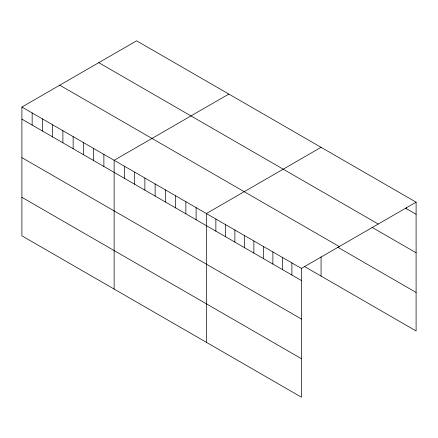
<?xml version="1.0" encoding="UTF-8"?>
<svg xmlns="http://www.w3.org/2000/svg" width="438" height="438" viewBox="0 0 438 438"><rect width="100%" height="100%" fill="white"/><g stroke="black" fill="none" stroke-linecap="round" stroke-linejoin="round"><path stroke-width="0.66" d="M21.9 107.047L301.393 268.406L301.393 397.178L21.9 235.819L21.9 107.047L136.607 40.822L416.1 202.181L416.1 330.953L304.563 266.561M228.839 94.071L114.132 160.297L114.132 289.069M321.07 147.321L206.364 213.547L206.364 342.319M301.393 268.406L416.1 202.181M405.478 208.154L416.1 214.286M98.753 62.672L378.246 224.037M371.939 227.289L416.1 252.786M59.754 85.191L339.247 246.556M337.84 247.273L416.1 292.453M21.9 119.147L301.393 280.512M21.9 157.647L301.393 319.012M21.9 197.314L301.393 358.678M406.595 207.453L406.595 208.8M321.07 256.843L321.07 276.093M291.889 262.92L291.889 275.026M282.39 257.435L282.39 269.54M272.885 251.949L272.885 264.048M263.38 246.463L263.38 258.562M253.881 240.977L253.881 253.076M244.377 235.491L244.377 247.59M234.872 230.005L234.872 242.105M225.373 224.519L225.373 236.619M215.868 219.033L215.868 231.133M196.12 207.628L196.12 219.728M185.871 201.71L185.871 213.815M175.622 195.797L175.622 207.897M165.372 189.878L165.372 201.978M155.123 183.96L155.123 196.065M144.879 178.047L144.879 190.147M134.63 172.129L134.63 184.228M124.381 166.21L124.381 178.315M103.883 154.379L103.883 166.478M93.639 148.46L93.639 160.565M83.39 142.547L83.39 154.647M73.141 136.629L73.141 148.728M62.891 130.71L62.891 142.815M52.642 124.797L52.642 136.897M42.398 118.879L42.398 130.978M32.149 112.96L32.149 125.06"/></g></svg>
